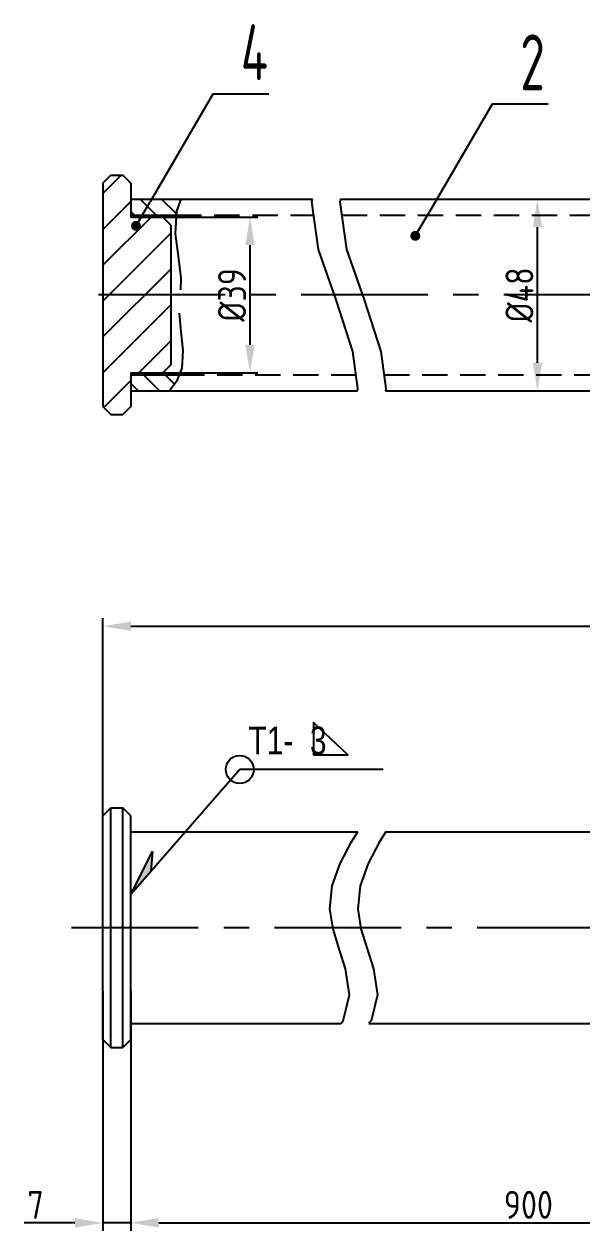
# Model space of a CAD drawing. Header units: millimetres. Extents: x 155 to 1809, y 69 to 860.
# Drawn here: x 1171.2 to 1310.9, y 551.1 to 853.4 of the extents above; entities that cross this region are included whole.
import ezdxf

# ---------------------------------------------------------------- set-up
doc = ezdxf.new("R2010")
doc.units = ezdxf.units.MM
doc.linetypes.add('CENTER', pattern=[50.8, 31.75, -6.35, 6.35, -6.35])
doc.linetypes.add('HIDDEN', pattern=[9.525, 6.35, -3.175])
doc.layers.add('AM_5', color=3, linetype='Continuous', lineweight=25)
doc.layers.add('Cen', color=5, linetype='CENTER', lineweight=25)
for name, color, linetype in [('Bord', 1, 'Continuous'), ('Cont', 6, 'Continuous'), ('Dim', 7, 'Continuous'), ('Text', 3, 'Continuous')]:
    doc.layers.add(name, color=color, linetype=linetype)
doc.styles.add('DIM', font='ruswin13.shx', dxfattribs={"width": 0.8})
doc.styles.add('Style1', font='romans.shx', dxfattribs={"width": 0.8})
doc.dimstyles.new('DIMSTYLE_2$0', dxfattribs={"dimscale": 2, "dimtxt": 7, "dimasz": 7, "dimexe": 2, "dimexo": 0, "dimgap": 1, "dimtad": 1, "dimdec": 1, "dimdsep": 46, "dimtxsty": 'Style1', "dimcen": 0.09, "dimadec": 1, "dimazin": 2, "dimtp": 0.2, "dimtm": 0.2, "dimtfac": 1, "dimtdec": 1, "dimtofl": 0, "dimtmove": 0, "dimatfit": 3, "dimfxl": 1, "dimtolj": 1, "dimarcsym": 1})

# ---------------------------------------------------------------- blocks, each defined once
blk = doc.blocks.new('*D30')
at = {"layer": 'AM_5', "color": 0, "lineweight": -2, "transparency": 16777216}
for p, q in [((1197.92, 603.05), (1197.92, 551.1)), ((1397.07, 603.05), (1397.07, 551.1)), ((1204.92, 553.1), (1390.07, 553.1))]:
    blk.add_line(p, q, dxfattribs=at)
at = {"layer": 'AM_5', "color": 0, "transparency": 16777216}
for points in [[(1204.92, 554.27), (1204.92, 551.93), (1197.92, 553.1)], [(1390.07, 554.27), (1390.07, 551.93), (1397.07, 553.1)]]:
    blk.add_solid(points, dxfattribs=at)
at = {"layer": 'Defpoints', "color": 0, "transparency": 16777216}
for p in [(1197.92, 603.05), (1397.07, 603.05), (1397.07, 553.1)]:
    blk.add_point(p, dxfattribs=at)
at = {"layer": 'AM_5', "color": 0, "transparency": 16777216, "insert": (1297.49, 557.6), "char_height": 7, "attachment_point": 5, "style": 'Style1'}
blk.add_mtext('\\A1;900', dxfattribs=at)
blk = doc.blocks.new('*D31')
at = {"layer": 'AM_5', "color": 0, "lineweight": -2, "transparency": 16777216}
for p, q in [((1190.92, 611.19), (1190.92, 551.07)), ((1197.92, 611.19), (1197.92, 551.07)), ((1183.92, 553.07), (1171.18, 553.07)), ((1197.92, 553.07), (1190.92, 553.07)), ((1204.92, 553.07), (1211.92, 553.07))]:
    blk.add_line(p, q, dxfattribs=at)
at = {"layer": 'AM_5', "color": 0, "transparency": 16777216}
for points in [[(1183.92, 554.24), (1183.92, 551.9), (1190.92, 553.07)], [(1204.92, 554.24), (1204.92, 551.9), (1197.92, 553.07)]]:
    blk.add_solid(points, dxfattribs=at)
at = {"layer": 'Defpoints', "color": 0, "transparency": 16777216}
for p in [(1190.92, 611.19), (1197.92, 611.19), (1197.92, 553.07)]:
    blk.add_point(p, dxfattribs=at)
at = {"layer": 'AM_5', "color": 0, "transparency": 16777216, "insert": (1174.05, 557.57), "char_height": 7, "attachment_point": 5, "style": 'Style1'}
blk.add_mtext('\\A1;7', dxfattribs=at)
blk = doc.blocks.new('*D33')
at = {"layer": 'AM_5', "color": 0, "lineweight": -2, "transparency": 16777216}
for p, q in [((1190.92, 627.05), (1190.92, 704.58)), ((1474.07, 627.05), (1474.07, 704.58)), ((1197.92, 702.58), (1467.07, 702.58))]:
    blk.add_line(p, q, dxfattribs=at)
at = {"layer": 'AM_5', "color": 0, "transparency": 16777216}
for points in [[(1197.92, 703.74), (1197.92, 701.41), (1190.92, 702.58)], [(1467.07, 703.74), (1467.07, 701.41), (1474.07, 702.58)]]:
    blk.add_solid(points, dxfattribs=at)
at = {"layer": 'Defpoints', "color": 0, "transparency": 16777216}
for p in [(1474.07, 702.58), (1190.92, 627.05), (1474.07, 627.05)]:
    blk.add_point(p, dxfattribs=at)
at = {"layer": 'AM_5', "color": 0, "transparency": 16777216, "insert": (1332.49, 707.08), "char_height": 7, "attachment_point": 5, "style": 'Style1'}
blk.add_mtext('\\A1;984*', dxfattribs=at)
blk = doc.blocks.new('*D38')
at = {"layer": 'AM_5', "color": 0, "lineweight": -2, "transparency": 16777216}
for p, q in [((1293.71, 809.6), (1301.76, 809.6)), ((1299.76, 768.6), (1299.76, 802.6)), ((1293.71, 761.6), (1301.76, 761.6))]:
    blk.add_line(p, q, dxfattribs=at)
at = {"layer": 'AM_5', "color": 0, "transparency": 16777216}
for points in [[(1298.6, 802.6), (1300.93, 802.6), (1299.76, 809.6)], [(1298.6, 768.6), (1300.93, 768.6), (1299.76, 761.6)]]:
    blk.add_solid(points, dxfattribs=at)
at = {"layer": 'Defpoints', "color": 0, "transparency": 16777216}
for p in [(1293.71, 809.6), (1299.76, 809.6), (1293.71, 761.6)]:
    blk.add_point(p, dxfattribs=at)
at = {"layer": 'AM_5', "color": 0, "transparency": 16777216, "insert": (1295.26, 785.6), "char_height": 7, "attachment_point": 5, "rotation": 90, "style": 'Style1'}
blk.add_mtext('\\A1;%%C48', dxfattribs=at)
blk = doc.blocks.new('*D39')
at = {"layer": 'AM_5', "color": 0, "lineweight": -2, "transparency": 16777216}
for p, q in [((1204.09, 805.1), (1229.76, 805.1)), ((1227.76, 773.1), (1227.76, 798.1)), ((1204.09, 766.1), (1229.76, 766.1))]:
    blk.add_line(p, q, dxfattribs=at)
at = {"layer": 'AM_5', "color": 0, "transparency": 16777216}
for points in [[(1226.59, 798.1), (1228.92, 798.1), (1227.76, 805.1)], [(1226.59, 773.1), (1228.92, 773.1), (1227.76, 766.1)]]:
    blk.add_solid(points, dxfattribs=at)
at = {"layer": 'Defpoints', "color": 0, "transparency": 16777216}
for p in [(1204.09, 805.1), (1227.76, 805.1), (1204.09, 766.1)]:
    blk.add_point(p, dxfattribs=at)
at = {"layer": 'AM_5', "color": 0, "transparency": 16777216, "insert": (1223.26, 785.6), "char_height": 7, "attachment_point": 5, "rotation": 90, "style": 'Style1'}
blk.add_mtext('\\A1;%%C39', dxfattribs=at)

msp = doc.modelspace()

# ---------------------------------------------------------------- hatches: boundary and pattern name
at = {"layer": 'Bord', "linetype": 'Continuous'}
h = msp.add_hatch(dxfattribs=at)
h.set_pattern_fill('ANSI31', color=256, scale=2, style=0)
h.set_pattern_definition([(45, (1032.322, 320.1363), (-4.49013, 4.49013), [])])
h.paths.add_polyline_path([(1197.91566, 805.10347), (1205.91566, 805.10347), (1207.91566, 803.10347), (1207.91566, 768.10347), (1205.91566, 766.10347), (1197.91566, 766.10347), (1197.91566, 757.60347), (1195.91566, 755.60347), (1192.91566, 755.60347), (1190.91566, 757.60347), (1190.91566, 813.60347), (1192.91566, 815.60347), (1195.91566, 815.60347), (1197.91566, 813.60347)])
h = msp.add_hatch(dxfattribs=at)
h.set_pattern_fill('ANSI31', color=256, scale=1.2, angle=90, style=0)
h.set_pattern_definition([(135, (1032.3223, 320.1363), (-2.694077, -2.694077), [])])
edge = h.paths.add_edge_path()
edge.add_line((1197.91566, 761.60347), (1197.91566, 765.60347))
edge.add_line((1197.91566, 765.60347), (1210.1531, 765.60347))
edge.add_spline(control_points=[(1210.1531, 765.60347), (1209.89582, 764.9614), (1209.23058, 763.65266), (1208.264, 762.29473), (1207.70537, 761.60347)], knot_values=[0, 0, 0, 0, 0.5, 1, 1, 1, 1], degree=3, periodic=0)
edge.add_line((1207.70537, 761.60347), (1197.91566, 761.60347))
edge = h.paths.add_edge_path()
edge.add_line((1197.91566, 805.60347), (1197.91566, 809.60347))
edge.add_line((1197.91566, 809.60347), (1210.37058, 809.60347))
edge.add_spline(control_points=[(1210.37058, 809.60347), (1210.12408, 808.98453), (1209.676, 807.69893), (1209.31774, 806.31787), (1209.16107, 805.60347)], knot_values=[0, 0, 0, 0, 0.5, 1, 1, 1, 1], degree=3, periodic=0)
edge.add_line((1209.16107, 805.60347), (1197.91566, 805.60347))
h = msp.add_hatch(color=256, dxfattribs=at)
edge = h.paths.add_edge_path(flags=0)
edge.add_arc((1199.17924, 802.91904), 1.25, 0, 360)
h = msp.add_hatch(color=256, dxfattribs=at)
edge = h.paths.add_edge_path(flags=0)
edge.add_arc((1269.17221, 800.3991), 1.25, 0, 360)
at = {"layer": 'Text'}
h = msp.add_hatch(color=256, dxfattribs=at)
h.dxf.hatch_style = 1
h.paths.add_polyline_path([(1202.3177, 640.50184), (1197.89011, 635.37081), (1200.44598, 640.44734)])
h.paths.add_polyline_path([(1203.30767, 646.13129), (1202.93307, 641.21497), (1202.3177, 640.50184), (1200.44598, 640.44734)])

# ---------------------------------------------------------------- linework, layer by layer
at = {"layer": 'AM_5'}
msp.add_line((1225.19271, 666.67275), (1197.89011, 635.37081), dxfattribs=at)
at = {"layer": 'Bord'}
for p, q in [((1218.46501, 835.90174), (1202.7126, 808.96184)), ((1232.46501, 835.90174), (1218.46501, 835.90174)), ((1288.45799, 833.3818), (1272.70558, 806.44189)), ((1302.45799, 833.3818), (1288.45799, 833.3818))]:
    msp.add_line(p, q, dxfattribs=at)
at = {"layer": 'Bord', "linetype": 'Continuous'}
for p, q in [((1199.81019, 803.99811), (1202.7126, 808.96184)), ((1210.43288, 809.60347), (1209.35955, 806.57004)), ((1243.28591, 808.95077), (1243.43986, 809.60347)), ((1244.93666, 796.9831), (1243.28591, 808.95077)), ((1250.44006, 809.60347), (1250.28611, 808.95077)), ((1250.28611, 808.95077), (1251.93686, 796.9831)), ((1209.35955, 806.57004), (1208.97906, 800.89542)), ((1269.80317, 801.47817), (1272.70558, 806.44189)), ((1208.97906, 800.89542), (1209.79475, 795.3083)), ((1209.79475, 795.3083), (1210.45118, 789.75902)), ((1249.31788, 784.36644), (1244.93666, 796.9831)), ((1251.93686, 796.9831), (1256.31808, 784.36644)), ((1210.45118, 789.75902), (1210.35665, 786.87536)), ((1253.51989, 771.42616), (1249.31788, 784.36644)), ((1256.31808, 784.36644), (1260.5201, 771.42616)), ((1210.01453, 781.02602), (1210.42948, 776.31135)), ((1210.42948, 776.31135), (1210.94203, 771.6584)), ((1210.94203, 771.6584), (1210.6695, 767.27155)), ((1254.79976, 762.17054), (1253.51989, 771.42616)), ((1260.5201, 771.42616), (1261.79996, 762.17054)), ((1210.6695, 767.27155), (1209.33391, 763.9393)), ((1209.33391, 763.9393), (1207.63074, 761.60347)), ((1254.71579, 761.60347), (1254.79976, 762.17054)), ((1261.79996, 762.17054), (1261.716, 761.60347)), ((1253.21548, 648.58398), (1254.76828, 651.0484)), ((1261.76848, 651.0484), (1260.21568, 648.58398)), ((1250.34571, 643.14586), (1253.21548, 648.58398)), ((1260.21568, 648.58398), (1257.34591, 643.14586)), ((1248.36942, 637.50396), (1250.34571, 643.14586)), ((1257.34591, 643.14586), (1255.36962, 637.50396)), ((1247.75736, 631.77295), (1248.36942, 637.50396)), ((1255.36962, 637.50396), (1254.75756, 631.77295)), ((1248.55518, 626.72951), (1247.75736, 631.77295)), ((1254.75756, 631.77295), (1255.55538, 626.72951)), ((1250.09302, 621.7075), (1248.55518, 626.72951)), ((1255.55538, 626.72951), (1257.09322, 621.7075)), ((1251.68721, 616.70853), (1250.09302, 621.7075)), ((1257.09322, 621.7075), (1258.68741, 616.70853)), ((1252.7195, 610.18421), (1251.68721, 616.70853)), ((1258.68741, 616.70853), (1259.7197, 610.18421)), ((1251.12448, 603.70602), (1252.7195, 610.18421)), ((1259.7197, 610.18421), (1258.12468, 603.70602)), ((1250.53435, 603.0484), (1251.12448, 603.70602)), ((1258.12468, 603.70602), (1257.53455, 603.0484))]:
    msp.add_line(p, q, dxfattribs=at)
at = {"layer": 'Bord', "linetype": 'HIDDEN'}
for p, q in [((1209.29474, 805.60347), (1243.74762, 805.60347)), ((1250.74782, 805.60347), (1339.40713, 805.60347)), ((1210.00092, 765.60347), (1254.32506, 765.60347)), ((1261.32526, 765.60347), (1338.07642, 765.60347))]:
    msp.add_line(p, q, dxfattribs=at)
at = {"layer": 'Cen'}
msp.add_line((1475.525, 785.60347), (1184.31699, 785.60347), dxfattribs=at)
at = {"layer": 'Cen', "linetype": 'CENTER'}
msp.add_line((1183.06504, 627.0484), (1478.82716, 627.0484), dxfattribs=at)
at = {"layer": 'Cont', "linetype": 'Continuous'}
for p, q in [((1190.91566, 813.60347), (1192.91566, 815.60347)), ((1190.91566, 813.60347), (1190.91566, 757.60347)), ((1192.91566, 815.60347), (1195.91566, 815.60347)), ((1197.91566, 813.60347), (1195.91566, 815.60347)), ((1197.91566, 813.60347), (1197.91566, 805.10347)), ((1197.91566, 809.60347), (1210.43288, 809.60347)), ((1210.43288, 809.60347), (1243.43986, 809.60347)), ((1250.44006, 809.60347), (1339.53202, 809.60347)), ((1197.91566, 805.60347), (1209.29474, 805.60347)), ((1197.91566, 805.10347), (1205.91566, 805.10347)), ((1207.91566, 803.10347), (1205.91566, 805.10347)), ((1207.91566, 803.10347), (1207.91566, 768.10347)), ((1207.91566, 768.10347), (1205.91566, 766.10347)), ((1197.91566, 766.10347), (1197.91566, 757.60347)), ((1197.91566, 766.10347), (1205.91566, 766.10347)), ((1197.91566, 765.60347), (1210.00092, 765.60347)), ((1197.91566, 761.60347), (1207.63074, 761.60347)), ((1207.63074, 761.60347), (1254.71579, 761.60347)), ((1261.716, 761.60347), (1340.66011, 761.60347)), ((1190.91566, 757.60347), (1192.91566, 755.60347)), ((1197.91566, 757.60347), (1195.91566, 755.60347)), ((1192.91566, 755.60347), (1195.91566, 755.60347)), ((1190.91566, 655.0484), (1192.91566, 657.0484)), ((1192.91566, 597.0484), (1192.91566, 657.0484)), ((1192.91566, 657.0484), (1195.91566, 657.0484)), ((1195.91566, 597.0484), (1195.91566, 657.0484)), ((1197.91566, 655.0484), (1195.91566, 657.0484)), ((1190.91566, 599.04863), (1190.91566, 655.04818)), ((1197.91566, 599.04863), (1197.91566, 655.04818)), ((1197.91566, 651.0484), (1254.76828, 651.0484)), ((1261.76848, 651.0484), (1397.06514, 651.0484)), ((1197.91566, 603.0484), (1250.53435, 603.0484)), ((1257.53455, 603.0484), (1397.06514, 603.0484)), ((1190.91566, 599.0484), (1192.91566, 597.0484)), ((1197.91566, 599.0484), (1195.91566, 597.0484)), ((1192.91566, 597.0484), (1195.91566, 597.0484))]:
    msp.add_line(p, q, dxfattribs=at)
at = {"layer": 'Dim', "color": 3}
msp.add_lwpolyline([(1243.7022, 670.32917), (1252.30693, 670.32917), (1243.7022, 678.4517)], close=True, dxfattribs=at)
at = {"layer": 'Text'}
for p, q in [((1261.11709, 666.67275), (1225.19271, 666.67275)), ((1197.89011, 635.37081), (1203.30767, 646.13129)), ((1203.30767, 646.13129), (1202.93307, 641.21497))]:
    msp.add_line(p, q, dxfattribs=at)
msp.add_circle((1225.19271, 666.67275), 3.5009, dxfattribs=at)

# ---------------------------------------------------------------- texts
at = {"layer": 'Bord', "linetype": 'Continuous', "char_height": 7, "attachment_point": 7, "style": 'Style1'}
for s, insert in [('{\\fГОСТ тип А|b0|i0|c204|p34;\\H2x;\\Q0;4}', (1225.46501, 839.40174)), ('{\\fГОСТ тип А|b0|i0|c204|p34;\\H2x;2}', (1295.45799, 836.8818))]:
    msp.add_mtext(s, dxfattribs=dict(at, insert=insert))
at = {"layer": 'Dim', "color": 3, "style": 'DIM', "width": 0.8}
msp.add_text('T1-  3', height=7, dxfattribs=at).set_placement((1227.36782, 670.4498))

# ---------------------------------------------------------------- dimensions: what is measured, and where the dimension line sits
at = {"layer": 'AM_5'}
for base, p1, p2, picture, middle in [((1299.76458, 809.60347), (1293.71192, 761.60347), (1293.71192, 809.60347), '*D38', (1295.26458, 785.60347)), ((1227.75546, 805.10347), (1204.08988, 766.10347), (1204.08988, 805.10347), '*D39', (1223.25546, 785.60347))]:
    dim = msp.add_linear_dim(base=base, p1=p1, p2=p2, angle=90, text='%%C<>', dimstyle='DIMSTYLE_2$0', override={"dimscale": 1, "dimpost": ''}, dxfattribs=at)
    dim.commit()
    dim.dimension.update_dxf_attribs({"geometry": picture, "text_midpoint": middle})
for base, p1, p2, text, override, picture, middle in [((1474.06514, 702.57553), (1190.91566, 627.0484), (1474.06514, 627.0484), '984*', {"dimscale": 1}, '*D33', (1332.4904, 707.07553)), ((1397.06514, 553.09845), (1197.91566, 603.0484), (1397.06514, 603.0484), '900', {"dimscale": 1, "dimpost": '', "dimtofl": 1}, '*D30', (1297.4904, 557.59845))]:
    dim = msp.add_linear_dim(base=base, p1=p1, p2=p2, text=text, dimstyle='DIMSTYLE_2$0', override=override, dxfattribs=at)
    dim.commit()
    dim.dimension.update_dxf_attribs({"geometry": picture, "text_midpoint": middle})
dim = msp.add_linear_dim(base=(1197.91566, 553.06899), p1=(1190.91566, 611.19447), p2=(1197.91566, 611.19447), dimstyle='DIMSTYLE_2$0', override={"dimscale": 1, "dimtofl": 1}, dxfattribs=at)
dim.commit()
dim.dimension.update_dxf_attribs({"geometry": '*D31', "text_midpoint": (1174.049, 553.06899), "dimtype": 160})

doc.saveas('drawing.dxf')
